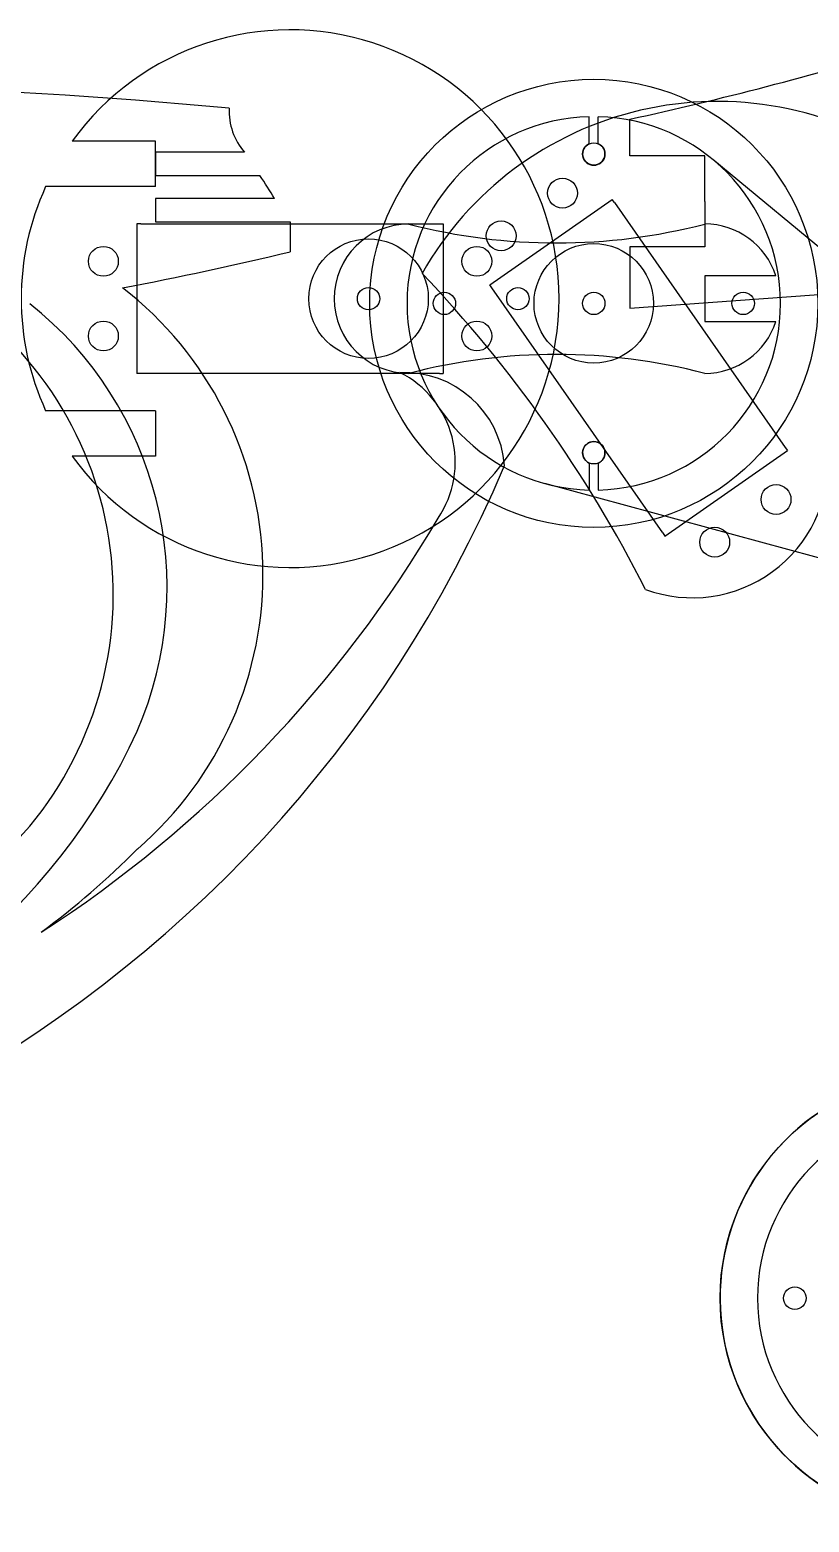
# Model space of a CAD drawing. Header units: inches. Extents: x -71.7 to -7.1, y 37.6 to 103.
# Drawn here: x -33.72 to -23.28, y 59.71 to 79.69 of the extents above; entities that cross this region are included whole.
import ezdxf

# ---------------------------------------------------------------- set-up
doc = ezdxf.new("R2010")
doc.units = ezdxf.units.IN
doc.header["$MEASUREMENT"] = 0

msp = doc.modelspace()

# ---------------------------------------------------------------- linework, layer by layer
for p, q in [((-26.228, 78.168), (-26.228, 78.53)), ((-26.108, 78.168), (-26.108, 78.53)), ((-25.683, 78.006), (-25.683, 78.497)), ((-32.033, 78.203), (-33.15, 78.203)), ((-32.033, 77.593), (-32.033, 78.203)), ((-30.844, 78.053), (-32.033, 78.053)), ((-32.033, 78.053), (-32.033, 77.743)), ((-24.683, 78.006), (-25.683, 78.006)), ((-24.683, 77.396), (-24.683, 78.006)), ((-32.033, 77.743), (-30.637, 77.743)), ((-32.033, 77.593), (-33.506, 77.593)), ((-30.441, 77.433), (-32.033, 77.433)), ((-32.033, 77.433), (-32.033, 77.123)), ((-24.683, 77.396), (-24.683, 76.786)), ((-32.033, 77.123), (-30.233, 77.123)), ((-30.233, 77.123), (-30.233, 76.722)), ((-25.683, 76.786), (-25.683, 75.966)), ((-24.683, 76.786), (-25.683, 76.786)), ((-23.731, 76.398), (-24.683, 76.398)), ((-24.683, 76.398), (-24.683, 75.788)), ((-25.683, 75.966), (-22.738, 76.177)), ((-24.683, 75.788), (-23.731, 75.788)), ((-32.033, 74.593), (-33.506, 74.593)), ((-32.033, 74.593), (-32.033, 73.983)), ((-32.033, 73.983), (-33.15, 73.983)), ((-26.228, 73.893), (-26.228, 73.531)), ((-26.108, 73.893), (-26.108, 73.531))]:
    msp.add_line(p, q)
at = {"color": 1}
for p, q in [((-15.676, 70.595), (-24.575, 77.957)), ((-27.561, 76.279), (-25.92, 77.422)), ((-25.891, 77.381), (-25.92, 77.422)), ((-25.891, 77.381), (-23.604, 74.1)), ((-32.233, 77.093), (-32.283, 77.093)), ((-32.283, 77.093), (-32.283, 75.093)), ((-32.233, 77.093), (-28.233, 77.093)), ((-28.233, 77.093), (-28.183, 77.093)), ((-28.183, 77.093), (-28.183, 75.093)), ((-27.532, 76.238), (-27.561, 76.279)), ((-25.245, 72.956), (-27.532, 76.238)), ((-32.233, 75.093), (-32.283, 75.093)), ((-28.233, 75.093), (-32.233, 75.093)), ((-28.233, 75.093), (-28.183, 75.093)), ((-25.216, 72.915), (-23.576, 74.059)), ((-23.604, 74.1), (-23.576, 74.059)), ((-15.676, 70.595), (-26.823, 73.617)), ((-25.245, 72.956), (-25.216, 72.915))]:
    msp.add_line(p, q, dxfattribs=at)
for centre, radius in [((-26.168, 76.03), 3), ((-26.168, 76.03), 3), ((-26.168, 78.03), 0.15), ((-26.168, 78.03), 0.15), ((-29.183, 76.093), 0.15), ((-28.168, 76.03), 0.15), ((-28.168, 76.03), 0.15), ((-28.168, 76.03), 0.15), ((-27.183, 76.093), 0.15), ((-26.168, 76.03), 0.15), ((-26.168, 76.03), 0.15), ((-26.168, 76.03), 0.15), ((-24.168, 76.03), 0.15), ((-24.168, 76.03), 0.15), ((-24.168, 76.03), 0.15), ((-26.168, 74.03), 0.15), ((-26.168, 74.03), 0.15), ((-21.476, 62.71), 3), ((-23.476, 62.71), 0.15), ((-23.476, 62.71), 0.15)]:
    msp.add_circle(centre, radius)
for centre, radius in [((-26.587, 77.506), 0.2), ((-27.408, 76.934), 0.2), ((-32.733, 76.593), 0.2), ((-29.183, 76.093), 0.8), ((-27.733, 76.593), 0.2), ((-26.168, 76.03), 0.8), ((-32.733, 75.593), 0.2), ((-27.733, 75.593), 0.2), ((-23.728, 73.404), 0.2), ((-24.549, 72.832), 0.2)]:
    msp.add_circle(centre, radius, dxfattribs=at)
for centre, radius, start, end in [((-30.233, 76.093), 3.6, 215.8815, 144.1185), ((-35.61, 124.054), 46.626, 282.2924, 286.9111), ((-38.232, 1.557), 77.42, 84.67607, 92.12825), ((-24.512, 74.188), 4.546, 55.76, 150.4306), ((-30.206, 78.604), 0.843, 177.3458, 220.8273), ((-26.168, 76.03), 2.5, 91.3752, 268.6248), ((-26.168, 76.03), 2.5, 271.3752, 88.6248), ((-26.168, 78.03), 0.15, 113.5782, 66.4218), ((-43.216, 69.566), 15.003, 31.6214, 33.0224), ((-30.233, 76.093), 3.6, 155.3757, 204.6243), ((-28.643, 76.093), 1, 90, 270), ((-26.663, 84.711), 7.872, 255.4347, 284.5653), ((-24.683, 76.093), 1, 17.7582, 90), ((-40.65, 119.752), 44.274, 280.6394, 283.6081), ((-41.469, 64.069), 17.942, 26.9477, 43.5527), ((-35.458, 72.4), 4.862, 310.8779, 52.1673), ((-36.728, 72.226), 4.847, 336.5932, 51.5976), ((-37.462, 72.134), 4.862, 310.8779, 51.1578), ((-24.683, 76.093), 1, 270, 342.2418), ((-26.663, 67.474), 7.872, 75.4347, 104.5653), ((-28.708, 73.755), 1.349, 4.3643, 92.3113), ((-29.362, 73.904), 1.34, 325.8998, 63.3912), ((-26.168, 74.03), 0.15, 293.5782, 246.4218), ((-24.847, 73.908), 1.82, 249.7982, 2.4419), ((-43.31, 80.636), 17.328, 259.0074, 336.9739), ((-42.592, 81.577), 16.631, 302.8771, 329.5671), ((-40.062, 73.916), 8.582, 282.8625, 335.0827), ((-40.499, 76.926), 11.614, 306.6623, 315.0726), ((-21.476, 62.71), 3, 333.7351, 278.2149), ((-21.476, 62.71), 2.5, 91.3752, 268.6248)]:
    msp.add_arc(centre, radius, start, end)

doc.saveas('drawing.dxf')
